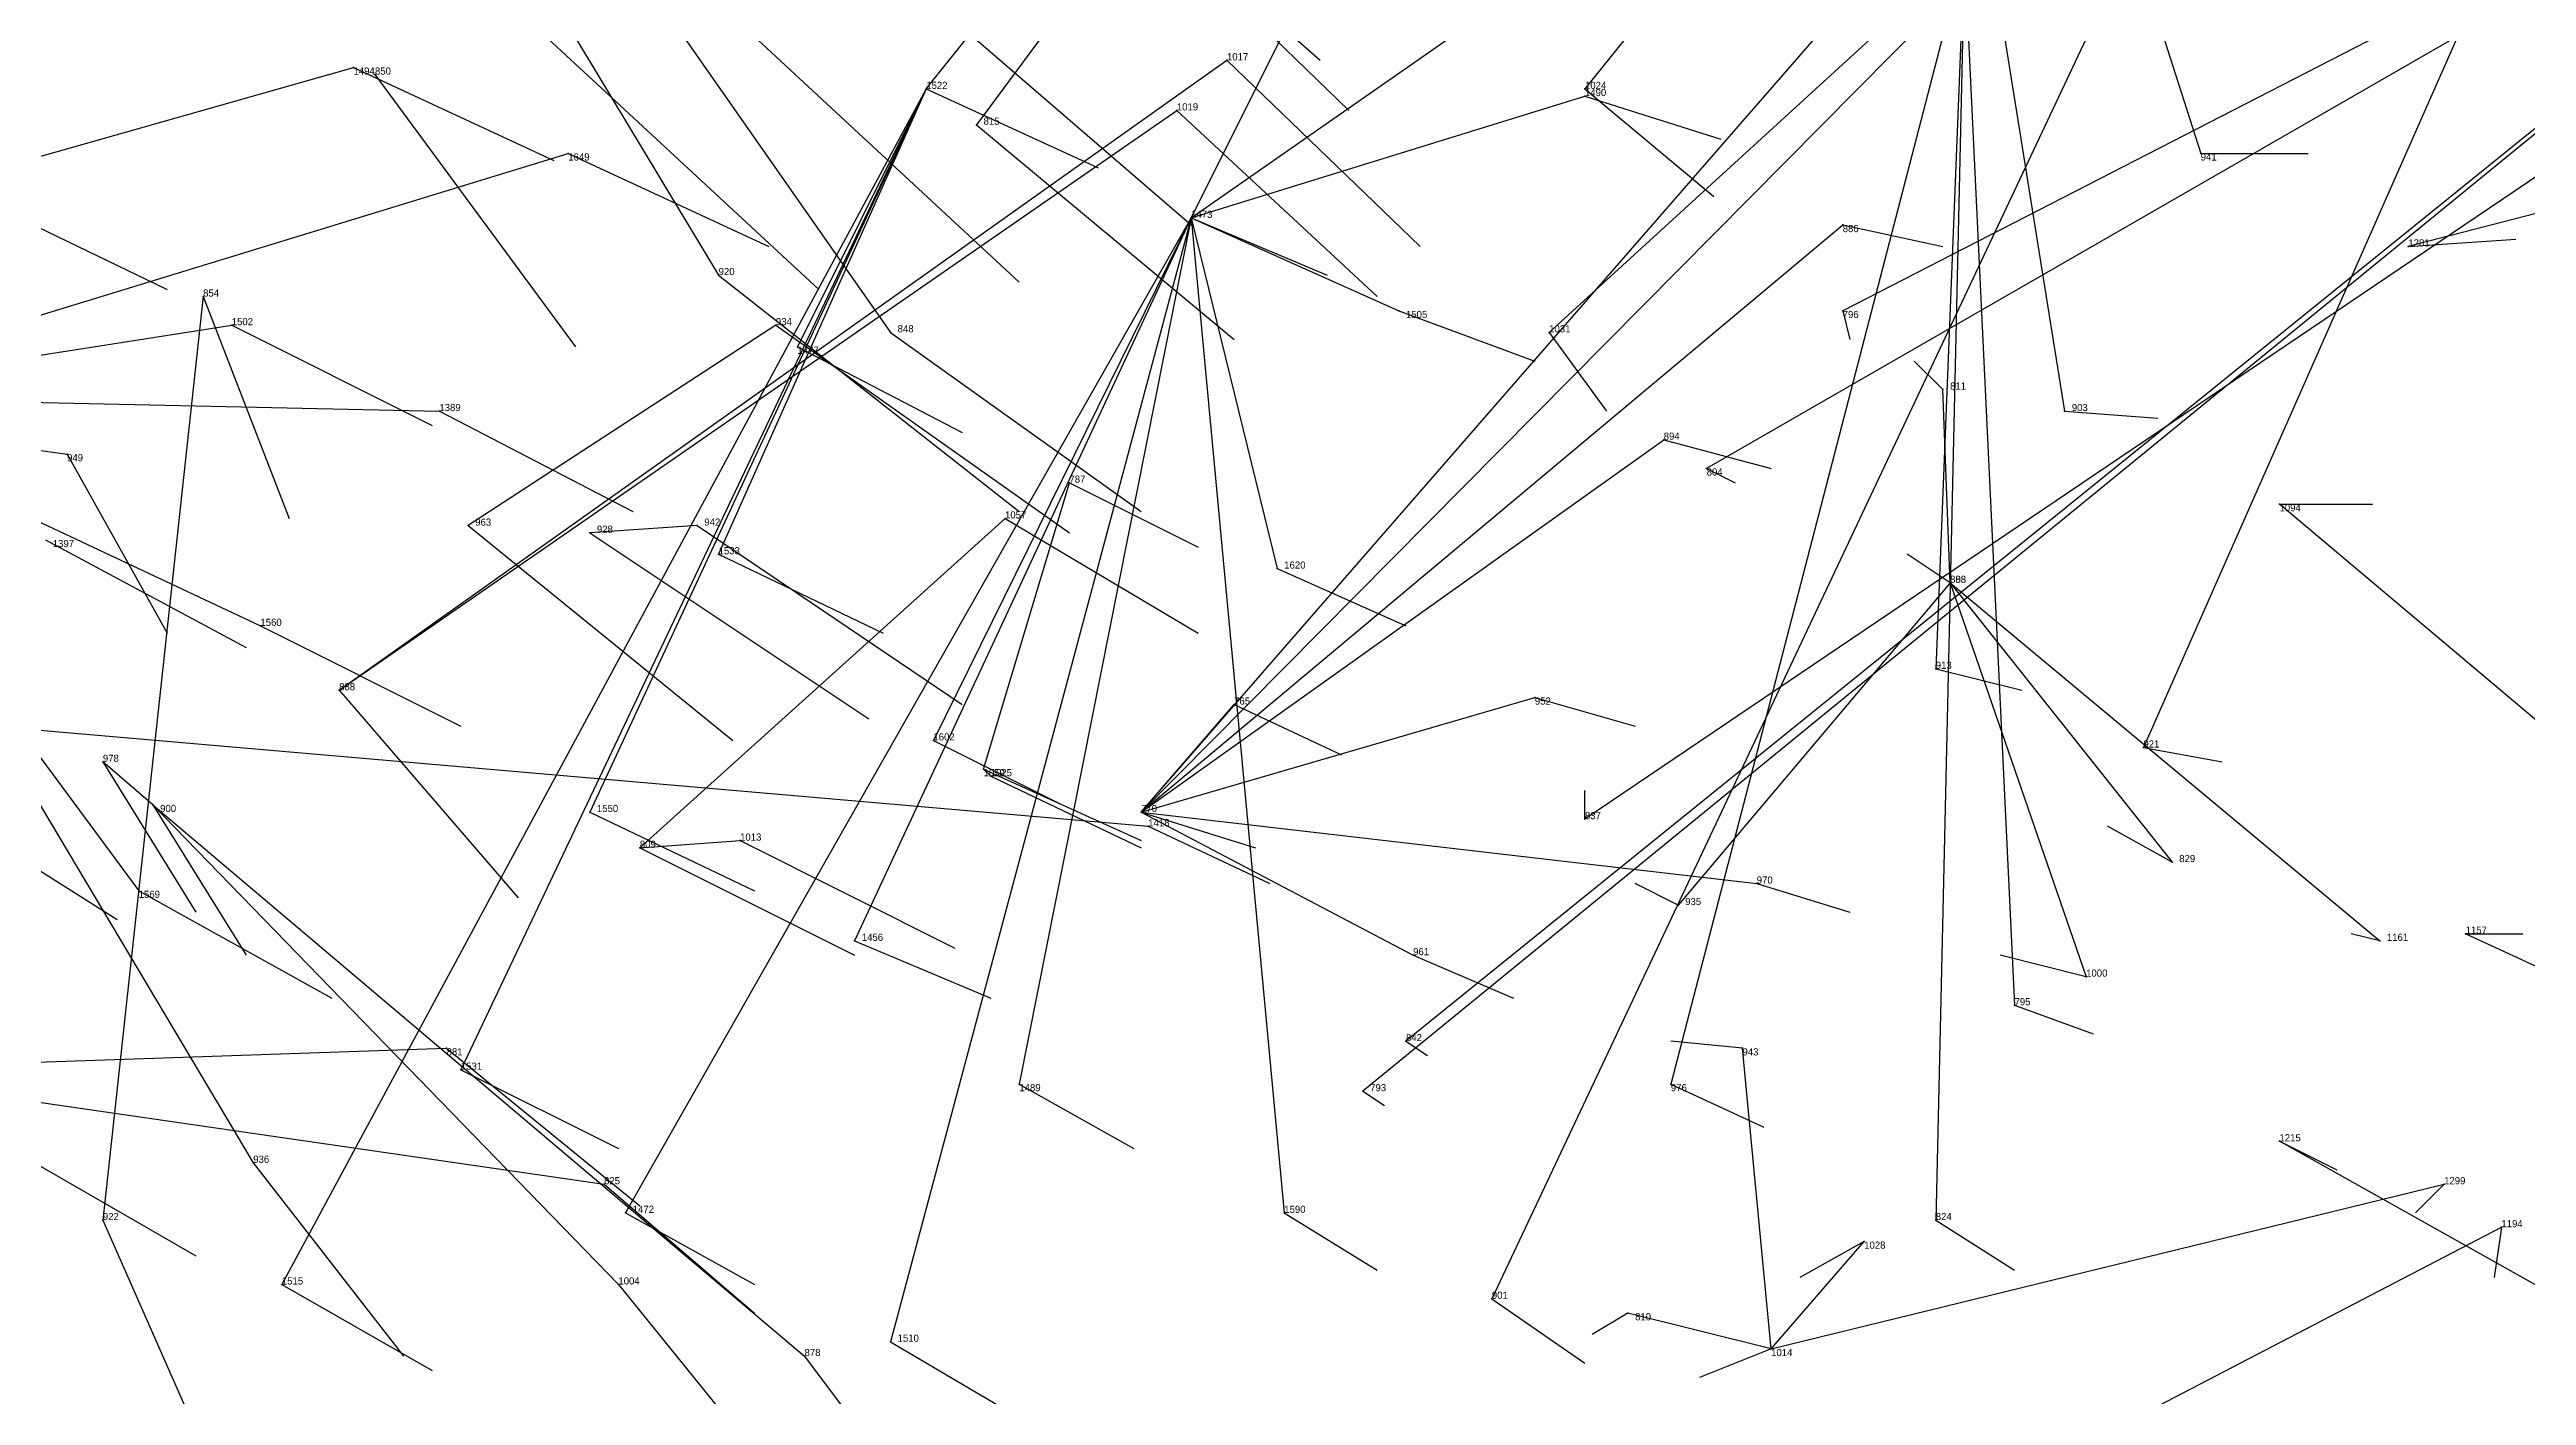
# Model space of a CAD drawing. Extents: x -747426.44 to -747424.45, y -964659.9 to -964657.28.
# Drawn here: x -747425.4594 to -747425.1135, y -964658.1425 to -964657.9545 of the extents above; entities that cross this region are included whole.
import ezdxf

# ---------------------------------------------------------------- set-up
doc = ezdxf.new("R2010")
doc.units = 0
for name, color, linetype in [('Facilities', 3, 'CONTINUOUS'), ('Facilities_lines', 3, 'CONTINUOUS'), ('Normals', 1, 'CONTINUOUS'), ('Source_points', 5, 'CONTINUOUS'), ('Text', 3, 'CONTINUOUS')]:
    doc.layers.add(name, color=color, linetype=linetype)

msp = doc.modelspace()

# ---------------------------------------------------------------- linework, layer by layer
at = {"layer": 'Facilities', "color": 3}
for p in [(-747425.414, -964657.958, 137.202), (-747425.337, -964657.96, 137.357), (-747425.3, -964657.978, 137.352), (-747425.438, -964657.989, 137.192), (-747425.358, -964657.993, 137.151), (-747425.369, -964658.021, 137.152), (-747425.194, -964658.029, 137.139), (-747425.419, -964658.044, 137.178), (-747425.329, -964658.055, 137.119), (-747425.445, -964658.06, 137.177), (-747425.307, -964658.061, 137.111), (-747425.377, -964658.066, 137.125), (-747425.219, -964658.136, 137.135)]:
    msp.add_point(p, dxfattribs=at)
at = {"layer": 'Facilities_lines', "color": 3}
for p, q in [((-747425.068, -964657.726, 137.148), (-747425.258, -964658.129, 137.337)), ((-747425.023, -964657.726, 137.113), (-747425.167, -964658.052, 137.34)), ((-747425.196, -964657.784, 137.16), (-747425.33, -964657.965, 137.122)), ((-747425.209, -964657.812, 137.338), (-747425.178, -964658.005, 137.336)), ((-747425.209, -964657.812, 137.338), (-747425.159, -964657.969, 137.325)), ((-747425.159, -964657.853, 137.129), (-747425.245, -964657.96, 137.1)), ((-747425.03, -964657.899, 137.125), (-747425.276, -964658.1, 137.117)), ((-747425.03, -964657.899, 137.125), (-747425.27, -964658.093, 137.117)), ((-747425.03, -964657.899, 137.125), (-747425.228, -964658.013, 137.115)), ((-747425.03, -964657.899, 137.125), (-747425.209, -964657.991, 137.115)), ((-747425.407, -964657.901, 137.218), (-747425.342, -964657.994, 137.123)), ((-747425.413, -964657.908, 137.218), (-747425.366, -964657.986, 137.159)), ((-747425.307, -964658.061, 137.111), (-747425.179, -964657.914, 137.339)), ((-747424.909, -964657.925, 137.286), (-747425.13, -964657.982, 137.319)), ((-747425.337, -964657.96, 137.357), (-747425.313, -964657.93, 137.367)), ((-747425.3, -964657.978, 137.352), (-747425.234, -964657.932, 137.345)), ((-747425.06, -964657.937, 137.115), (-747425.245, -964658.062, 137.127)), ((-747425.192, -964657.941, 137.113), (-747425.25, -964657.994, 137.112)), ((-747425.192, -964657.941, 137.113), (-747425.233, -964658.099, 137.337)), ((-747425.192, -964657.941, 137.113), (-747425.196, -964658.118, 137.332)), ((-747425.192, -964657.941, 137.113), (-747425.196, -964658.041, 137.337)), ((-747425.192, -964657.941, 137.113), (-747425.185, -964658.088, 137.341)), ((-747425.3, -964657.978, 137.352), (-747425.282, -964657.942, 137.351)), ((-747425.307, -964658.061, 137.111), (-747425.197, -964657.95, 137.34)), ((-747425.632, -964658.018, 137.442), (-747425.417, -964657.957, 137.388)), ((-747425.419, -964658.044, 137.178), (-747425.295, -964657.956, 137.114)), ((-747425.337, -964657.96, 137.357), (-747425.427, -964658.127, 137.361)), ((-747425.337, -964657.96, 137.357), (-747425.402, -964658.097, 137.361)), ((-747425.337, -964657.96, 137.357), (-747425.384, -964658.061, 137.36)), ((-747425.337, -964657.96, 137.357), (-747425.366, -964658.025, 137.359)), ((-747425.337, -964657.96, 137.357), (-747425.355, -964657.996, 137.358)), ((-747425.3, -964657.978, 137.352), (-747425.245, -964657.961, 137.346)), ((-747425.419, -964658.044, 137.178), (-747425.302, -964657.963, 137.114)), ((-747425.498, -964658.003, 137.414), (-747425.387, -964657.969, 137.382)), ((-747425.3, -964657.978, 137.352), (-747425.379, -964658.117, 137.355)), ((-747425.3, -964657.978, 137.352), (-747425.347, -964658.079, 137.355)), ((-747425.3, -964657.978, 137.352), (-747425.342, -964658.135, 137.35)), ((-747425.3, -964657.978, 137.352), (-747425.336, -964658.051, 137.354)), ((-747425.3, -964657.978, 137.352), (-747425.324, -964658.099, 137.349)), ((-747425.307, -964658.061, 137.111), (-747425.209, -964657.979, 137.341)), ((-747425.3, -964657.978, 137.352), (-747425.271, -964657.991, 137.346)), ((-747425.3, -964657.978, 137.352), (-747425.287, -964658.117, 137.344)), ((-747425.3, -964657.978, 137.352), (-747425.288, -964658.027, 137.347)), ((-747425.438, -964657.989, 137.192), (-747425.452, -964658.118, 137.161)), ((-747425.498, -964658.003, 137.414), (-747425.434, -964657.993, 137.389)), ((-747425.358, -964657.993, 137.151), (-747425.401, -964658.021, 137.188)), ((-747425.498, -964658.003, 137.414), (-747425.405, -964658.005, 137.383)), ((-747425.498, -964658.003, 137.414), (-747425.43, -964658.035, 137.383)), ((-747425.498, -964658.003, 137.414), (-747425.447, -964658.072, 137.374)), ((-747425.194, -964658.029, 137.139), (-747425.195, -964658.002, 137.127)), ((-747425.493, -964658.006, 137.198), (-747425.431, -964658.11, 137.152)), ((-747425.493, -964658.006, 137.198), (-747425.457, -964658.011, 137.192)), ((-747425.307, -964658.061, 137.111), (-747425.234, -964658.009, 137.34)), ((-747425.329, -964658.055, 137.119), (-747425.317, -964658.015, 137.343)), ((-747425.021, -964658.125, 137.33), (-747425.148, -964658.018, 137.32)), ((-747425.369, -964658.021, 137.152), (-747425.384, -964658.022, 137.16)), ((-747425.377, -964658.066, 137.125), (-747425.326, -964658.02, 137.126)), ((-747425.194, -964658.029, 137.139), (-747425.232, -964658.074, 137.139)), ((-747425.194, -964658.029, 137.139), (-747425.194, -964658.029, 137.139)), ((-747425.194, -964658.029, 137.139), (-747425.163, -964658.068, 137.145)), ((-747425.194, -964658.029, 137.139), (-747425.175, -964658.084, 137.135)), ((-747425.194, -964658.029, 137.139), (-747425.134, -964658.079, 137.148)), ((-747425.594, -964658.038, 137.427), (-747425.306, -964658.063, 137.348)), ((-747425.307, -964658.061, 137.111), (-747425.252, -964658.045, 137.341)), ((-747425.307, -964658.061, 137.111), (-747425.294, -964658.046, 137.111)), ((-747425.445, -964658.06, 137.177), (-747425.452, -964658.054, 137.176)), ((-747425.329, -964658.055, 137.119), (-747425.328, -964658.056, 137.109)), ((-747425.445, -964658.06, 137.177), (-747425.354, -964658.137, 137.171)), ((-747425.445, -964658.06, 137.177), (-747425.38, -964658.127, 137.139)), ((-747425.307, -964658.061, 137.111), (-747425.269, -964658.081, 137.343)), ((-747425.307, -964658.061, 137.111), (-747425.221, -964658.071, 137.336)), ((-747425.377, -964658.066, 137.125), (-747425.363, -964658.065, 137.126)), ((-747425.021, -964658.125, 137.33), (-747425.122, -964658.078, 137.326)), ((-747425.492, -964658.097, 137.195), (-747425.404, -964658.094, 137.144)), ((-747425.219, -964658.136, 137.135), (-747425.223, -964658.094, 137.141)), ((-747425.492, -964658.097, 137.195), (-747425.382, -964658.113, 137.147)), ((-747425.016, -964658.181, 137.324), (-747425.148, -964658.107, 137.336)), ((-747425.219, -964658.136, 137.135), (-747425.125, -964658.113, 137.152)), ((-747425.267, -964658.197, 137.115), (-747425.117, -964658.119, 137.153)), ((-747425.219, -964658.136, 137.135), (-747425.206, -964658.121, 137.135)), ((-747425.219, -964658.136, 137.135), (-747425.239, -964658.131, 137.123))]:
    msp.add_line(p, q, dxfattribs=at)
at = {"layer": 'Normals', "color": 1}
for p, q in [((-747425.325, -964657.918, 137.178), (-747425.282, -964657.956, 137.26)), ((-747425.317, -964657.925, 137.169), (-747425.278, -964657.963, 137.253)), ((-747425.344, -964657.941, 137.178), (-747425.3, -964657.979, 137.259)), ((-747425.393, -964657.95, 137.193), (-747425.352, -964657.988, 137.276)), ((-747425.365, -964657.949, 137.186), (-747425.324, -964657.987, 137.269)), ((-747425.417, -964657.957, 137.388), (-747425.389, -964657.97, 137.483)), ((-747425.414, -964657.958, 137.202), (-747425.386, -964657.996, 137.29)), ((-747425.295, -964657.956, 137.114), (-747425.268, -964657.982, 137.207)), ((-747425.337, -964657.96, 137.357), (-747425.313, -964657.971, 137.454)), ((-747425.245, -964657.96, 137.1), (-747425.227, -964657.975, 137.197)), ((-747425.245, -964657.961, 137.346), (-747425.226, -964657.967, 137.444)), ((-747425.33, -964657.965, 137.122), (-747425.294, -964657.995, 137.21)), ((-747425.302, -964657.963, 137.114), (-747425.274, -964657.989, 137.207)), ((-747425.387, -964657.969, 137.382), (-747425.359, -964657.982, 137.477)), ((-747425.159, -964657.969, 137.325), (-747425.144, -964657.969, 137.424)), ((-747425.472, -964657.974, 137.404), (-747425.443, -964657.988, 137.499)), ((-747425.3, -964657.978, 137.352), (-747425.281, -964657.986, 137.45)), ((-747425.209, -964657.979, 137.341), (-747425.195, -964657.982, 137.44)), ((-747425.13, -964657.982, 137.319), (-747425.115, -964657.981, 137.418)), ((-747425.366, -964657.986, 137.159), (-747425.324, -964658.019, 137.243)), ((-747425.438, -964657.989, 137.192), (-747425.426, -964658.02, 137.286)), ((-747425.434, -964657.993, 137.389), (-747425.406, -964658.007, 137.484)), ((-747425.358, -964657.993, 137.151), (-747425.317, -964658.022, 137.237)), ((-747425.271, -964657.991, 137.346), (-747425.252, -964657.998, 137.444)), ((-747425.209, -964657.991, 137.115), (-747425.208, -964657.995, 137.215)), ((-747425.355, -964657.996, 137.358), (-747425.332, -964658.008, 137.454)), ((-747425.342, -964657.994, 137.123), (-747425.307, -964658.019, 137.213)), ((-747425.25, -964657.994, 137.112), (-747425.242, -964658.005, 137.211)), ((-747425.195, -964658.002, 137.127), (-747425.199, -964657.998, 137.227)), ((-747425.405, -964658.005, 137.383), (-747425.378, -964658.019, 137.478)), ((-747425.178, -964658.005, 137.336), (-747425.165, -964658.006, 137.435)), ((-747425.457, -964658.011, 137.192), (-747425.443, -964658.036, 137.288)), ((-747425.234, -964658.009, 137.34), (-747425.219, -964658.013, 137.439)), ((-747425.228, -964658.013, 137.115), (-747425.224, -964658.015, 137.215)), ((-747425.317, -964658.015, 137.343), (-747425.299, -964658.024, 137.441)), ((-747425.148, -964658.018, 137.32), (-747425.135, -964658.018, 137.419)), ((-747425.401, -964658.021, 137.188), (-747425.364, -964658.051, 137.276)), ((-747425.369, -964658.021, 137.152), (-747425.332, -964658.046, 137.241)), ((-747425.326, -964658.02, 137.126), (-747425.299, -964658.036, 137.221)), ((-747425.46, -964658.023, 137.389), (-747425.432, -964658.038, 137.484)), ((-747425.384, -964658.022, 137.16), (-747425.345, -964658.048, 137.248)), ((-747425.366, -964658.025, 137.359), (-747425.343, -964658.036, 137.456)), ((-747425.288, -964658.027, 137.347), (-747425.27, -964658.035, 137.445)), ((-747425.194, -964658.029, 137.139), (-747425.2, -964658.025, 137.239)), ((-747425.194, -964658.029, 137.139), (-747425.2, -964658.025, 137.239)), ((-747425.43, -964658.035, 137.383), (-747425.402, -964658.049, 137.478)), ((-747425.196, -964658.041, 137.337), (-747425.184, -964658.044, 137.436)), ((-747425.419, -964658.044, 137.178), (-747425.394, -964658.073, 137.27)), ((-747425.252, -964658.045, 137.341), (-747425.238, -964658.049, 137.44)), ((-747425.294, -964658.046, 137.111), (-747425.279, -964658.053, 137.21)), ((-747425.336, -964658.051, 137.354), (-747425.318, -964658.06, 137.452)), ((-747425.167, -964658.052, 137.34), (-747425.156, -964658.054, 137.439)), ((-747425.452, -964658.054, 137.176), (-747425.439, -964658.075, 137.273)), ((-747425.329, -964658.055, 137.119), (-747425.307, -964658.065, 137.216)), ((-747425.328, -964658.056, 137.109), (-747425.307, -964658.066, 137.206)), ((-747425.477, -964658.059, 137.39), (-747425.45, -964658.076, 137.485)), ((-747425.245, -964658.062, 137.127), (-747425.245, -964658.058, 137.227)), ((-747425.445, -964658.06, 137.177), (-747425.432, -964658.081, 137.274)), ((-747425.384, -964658.061, 137.36), (-747425.361, -964658.072, 137.457)), ((-747425.307, -964658.061, 137.111), (-747425.291, -964658.066, 137.21)), ((-747425.377, -964658.066, 137.125), (-747425.347, -964658.081, 137.219)), ((-747425.363, -964658.065, 137.126), (-747425.333, -964658.08, 137.22)), ((-747425.306, -964658.063, 137.348), (-747425.289, -964658.071, 137.446)), ((-747425.163, -964658.068, 137.145), (-747425.172, -964658.063, 137.244)), ((-747425.447, -964658.072, 137.374), (-747425.42, -964658.087, 137.469)), ((-747425.232, -964658.074, 137.139), (-747425.238, -964658.071, 137.239)), ((-747425.221, -964658.071, 137.336), (-747425.208, -964658.075, 137.435)), ((-747425.347, -964658.079, 137.355), (-747425.328, -964658.087, 137.453)), ((-747425.134, -964658.079, 137.148), (-747425.138, -964658.078, 137.248)), ((-747425.122, -964658.078, 137.326), (-747425.114, -964658.078, 137.426)), ((-747425.269, -964658.081, 137.343), (-747425.255, -964658.087, 137.442)), ((-747425.175, -964658.084, 137.135), (-747425.187, -964658.081, 137.234)), ((-747425.185, -964658.088, 137.341), (-747425.174, -964658.092, 137.44)), ((-747425.404, -964658.094, 137.144), (-747425.377, -964658.116, 137.238)), ((-747425.27, -964658.093, 137.117), (-747425.267, -964658.095, 137.217)), ((-747425.223, -964658.094, 137.141), (-747425.233, -964658.093, 137.24)), ((-747425.402, -964658.097, 137.361), (-747425.38, -964658.108, 137.458)), ((-747425.324, -964658.099, 137.349), (-747425.308, -964658.108, 137.447)), ((-747425.276, -964658.1, 137.117), (-747425.273, -964658.102, 137.217)), ((-747425.233, -964658.099, 137.337), (-747425.22, -964658.105, 137.436)), ((-747425.148, -964658.107, 137.336), (-747425.14, -964658.111, 137.436)), ((-747425.465, -964658.108, 137.375), (-747425.439, -964658.123, 137.47)), ((-747425.431, -964658.11, 137.152), (-747425.41, -964658.137, 137.246)), ((-747425.382, -964658.113, 137.147), (-747425.361, -964658.131, 137.243)), ((-747425.125, -964658.113, 137.152), (-747425.129, -964658.117, 137.252)), ((-747425.452, -964658.118, 137.161), (-747425.437, -964658.152, 137.254)), ((-747425.379, -964658.117, 137.355), (-747425.361, -964658.127, 137.453)), ((-747425.287, -964658.117, 137.344), (-747425.274, -964658.125, 137.443)), ((-747425.196, -964658.118, 137.332), (-747425.185, -964658.125, 137.431)), ((-747425.206, -964658.121, 137.135), (-747425.215, -964658.126, 137.234)), ((-747425.117, -964658.119, 137.153), (-747425.118, -964658.126, 137.253)), ((-747425.427, -964658.127, 137.361), (-747425.406, -964658.139, 137.458)), ((-747425.38, -964658.127, 137.139), (-747425.363, -964658.148, 137.235)), ((-747425.258, -964658.129, 137.337), (-747425.245, -964658.138, 137.436)), ((-747425.239, -964658.131, 137.123), (-747425.244, -964658.134, 137.223)), ((-747425.342, -964658.135, 137.35), (-747425.325, -964658.145, 137.448)), ((-747425.354, -964658.137, 137.171), (-747425.342, -964658.153, 137.269)), ((-747425.219, -964658.136, 137.135), (-747425.229, -964658.14, 137.234))]:
    msp.add_line(p, q, dxfattribs=at)
at = {"layer": 'Source_points', "color": 5}
for p in [(-747425.417, -964657.957, 137.388), (-747425.295, -964657.956, 137.114), (-747425.245, -964657.96, 137.1), (-747425.245, -964657.961, 137.346), (-747425.33, -964657.965, 137.122), (-747425.302, -964657.963, 137.114), (-747425.387, -964657.969, 137.382), (-747425.159, -964657.969, 137.325), (-747425.209, -964657.979, 137.341), (-747425.13, -964657.982, 137.319), (-747425.366, -964657.986, 137.159), (-747425.434, -964657.993, 137.389), (-747425.271, -964657.991, 137.346), (-747425.209, -964657.991, 137.115), (-747425.355, -964657.996, 137.358), (-747425.342, -964657.994, 137.123), (-747425.25, -964657.994, 137.112), (-747425.195, -964658.002, 137.127), (-747425.405, -964658.005, 137.383), (-747425.178, -964658.005, 137.336), (-747425.457, -964658.011, 137.192), (-747425.234, -964658.009, 137.34), (-747425.228, -964658.013, 137.115), (-747425.317, -964658.015, 137.343), (-747425.148, -964658.018, 137.32), (-747425.401, -964658.021, 137.188), (-747425.326, -964658.02, 137.126), (-747425.384, -964658.022, 137.16), (-747425.366, -964658.025, 137.359), (-747425.288, -964658.027, 137.347), (-747425.194, -964658.029, 137.139), (-747425.43, -964658.035, 137.383), (-747425.196, -964658.041, 137.337), (-747425.252, -964658.045, 137.341), (-747425.294, -964658.046, 137.111), (-747425.336, -964658.051, 137.354), (-747425.167, -964658.052, 137.34), (-747425.452, -964658.054, 137.176), (-747425.328, -964658.056, 137.109), (-747425.384, -964658.061, 137.36), (-747425.245, -964658.062, 137.127), (-747425.363, -964658.065, 137.126), (-747425.306, -964658.063, 137.348), (-747425.163, -964658.068, 137.145), (-747425.447, -964658.072, 137.374), (-747425.221, -964658.071, 137.336), (-747425.232, -964658.074, 137.139), (-747425.347, -964658.079, 137.355), (-747425.134, -964658.079, 137.148), (-747425.122, -964658.078, 137.326), (-747425.269, -964658.081, 137.343), (-747425.175, -964658.084, 137.135), (-747425.185, -964658.088, 137.341), (-747425.404, -964658.094, 137.144), (-747425.27, -964658.093, 137.117), (-747425.223, -964658.094, 137.141), (-747425.402, -964658.097, 137.361), (-747425.324, -964658.099, 137.349), (-747425.276, -964658.1, 137.117), (-747425.233, -964658.099, 137.337), (-747425.148, -964658.107, 137.336), (-747425.431, -964658.11, 137.152), (-747425.382, -964658.113, 137.147), (-747425.125, -964658.113, 137.152), (-747425.452, -964658.118, 137.161), (-747425.379, -964658.117, 137.355), (-747425.287, -964658.117, 137.344), (-747425.196, -964658.118, 137.332), (-747425.206, -964658.121, 137.135), (-747425.117, -964658.119, 137.153), (-747425.427, -964658.127, 137.361), (-747425.38, -964658.127, 137.139), (-747425.258, -964658.129, 137.337), (-747425.239, -964658.131, 137.123), (-747425.342, -964658.135, 137.35), (-747425.354, -964658.137, 137.171)]:
    msp.add_point(p, dxfattribs=at)

# ---------------------------------------------------------------- texts
at = {"layer": 'Text', "color": 3}
for s, p in [('1017', (-747425.295, -964657.956, 137.114)), ('1494', (-747425.417, -964657.958, 137.388)), ('850', (-747425.414, -964657.958, 137.202)), ('1522', (-747425.337, -964657.96, 137.357)), ('1024', (-747425.245, -964657.96, 137.1)), ('1019', (-747425.302, -964657.963, 137.114)), ('1490', (-747425.245, -964657.961, 137.346)), ('815', (-747425.329, -964657.965, 137.122)), ('1649', (-747425.387, -964657.97, 137.382)), ('941', (-747425.159, -964657.97, 137.325)), ('1473', (-747425.3, -964657.978, 137.352)), ('886', (-747425.209, -964657.98, 137.341)), ('1281', (-747425.13, -964657.982, 137.319)), ('920', (-747425.366, -964657.986, 137.159)), ('854', (-747425.438, -964657.989, 137.192)), ('1502', (-747425.434, -964657.993, 137.389)), ('934', (-747425.358, -964657.993, 137.151)), ('848', (-747425.341, -964657.994, 137.123)), ('1505', (-747425.27, -964657.992, 137.346)), ('1031', (-747425.25, -964657.994, 137.112)), ('796', (-747425.209, -964657.992, 137.115)), ('1477', (-747425.355, -964657.997, 137.358)), ('1389', (-747425.405, -964658.005, 137.383)), ('811', (-747425.194, -964658.002, 137.127)), ('903', (-747425.177, -964658.005, 137.336)), ('949', (-747425.457, -964658.012, 137.192)), ('894', (-747425.234, -964658.009, 137.34)), ('787', (-747425.317, -964658.015, 137.343)), ('804', (-747425.228, -964658.014, 137.115)), ('1094', (-747425.148, -964658.019, 137.32)), ('963', (-747425.4, -964658.021, 137.188)), ('928', (-747425.383, -964658.022, 137.16)), ('942', (-747425.368, -964658.021, 137.152)), ('1057', (-747425.326, -964658.02, 137.126)), ('1397', (-747425.459, -964658.024, 137.389)), ('1533', (-747425.366, -964658.025, 137.359)), ('1620', (-747425.287, -964658.027, 137.347)), ('883', (-747425.194, -964658.029, 137.139)), ('808', (-747425.194, -964658.029, 137.139)), ('1560', (-747425.43, -964658.035, 137.383)), ('913', (-747425.196, -964658.041, 137.337)), ('888', (-747425.419, -964658.044, 137.178)), ('765', (-747425.294, -964658.046, 137.111)), ('952', (-747425.252, -964658.046, 137.341)), ('1602', (-747425.336, -964658.051, 137.354)), ('921', (-747425.167, -964658.052, 137.34)), ('978', (-747425.452, -964658.054, 137.176)), ('1059', (-747425.329, -964658.056, 137.119)), ('1025', (-747425.328, -964658.056, 137.109)), ('900', (-747425.444, -964658.061, 137.177)), ('1550', (-747425.383, -964658.061, 137.36)), ('770', (-747425.307, -964658.061, 137.111)), ('1418', (-747425.306, -964658.063, 137.348)), ('837', (-747425.245, -964658.062, 137.127)), ('809', (-747425.377, -964658.066, 137.125)), ('1013', (-747425.363, -964658.065, 137.126)), ('829', (-747425.162, -964658.068, 137.145)), ('1569', (-747425.447, -964658.073, 137.374)), ('935', (-747425.231, -964658.074, 137.139)), ('970', (-747425.221, -964658.071, 137.336)), ('1456', (-747425.346, -964658.079, 137.355)), ('961', (-747425.269, -964658.081, 137.343)), ('1161', (-747425.133, -964658.079, 137.148)), ('1157', (-747425.122, -964658.078, 137.326)), ('1000', (-747425.175, -964658.084, 137.135)), ('795', (-747425.185, -964658.088, 137.341)), ('881', (-747425.404, -964658.095, 137.144)), ('842', (-747425.27, -964658.093, 137.117)), ('943', (-747425.223, -964658.095, 137.141)), ('1531', (-747425.402, -964658.097, 137.361)), ('1489', (-747425.324, -964658.1, 137.349)), ('793', (-747425.275, -964658.1, 137.117)), ('976', (-747425.233, -964658.1, 137.337)), ('1215', (-747425.148, -964658.107, 137.336)), ('936', (-747425.431, -964658.11, 137.152)), ('825', (-747425.382, -964658.113, 137.147)), ('1299', (-747425.125, -964658.113, 137.152)), ('922', (-747425.452, -964658.118, 137.161)), ('1472', (-747425.378, -964658.117, 137.355)), ('1590', (-747425.287, -964658.117, 137.344)), ('824', (-747425.196, -964658.118, 137.332)), ('1194', (-747425.117, -964658.119, 137.153)), ('1028', (-747425.206, -964658.122, 137.135)), ('1515', (-747425.427, -964658.127, 137.361)), ('1004', (-747425.38, -964658.127, 137.139)), ('901', (-747425.258, -964658.129, 137.337)), ('810', (-747425.238, -964658.132, 137.123)), ('1510', (-747425.341, -964658.135, 137.35)), ('878', (-747425.354, -964658.137, 137.171)), ('1014', (-747425.219, -964658.137, 137.135))]:
    msp.add_text(s, height=0.001, dxfattribs=at).set_placement(p)

doc.saveas('drawing.dxf')
